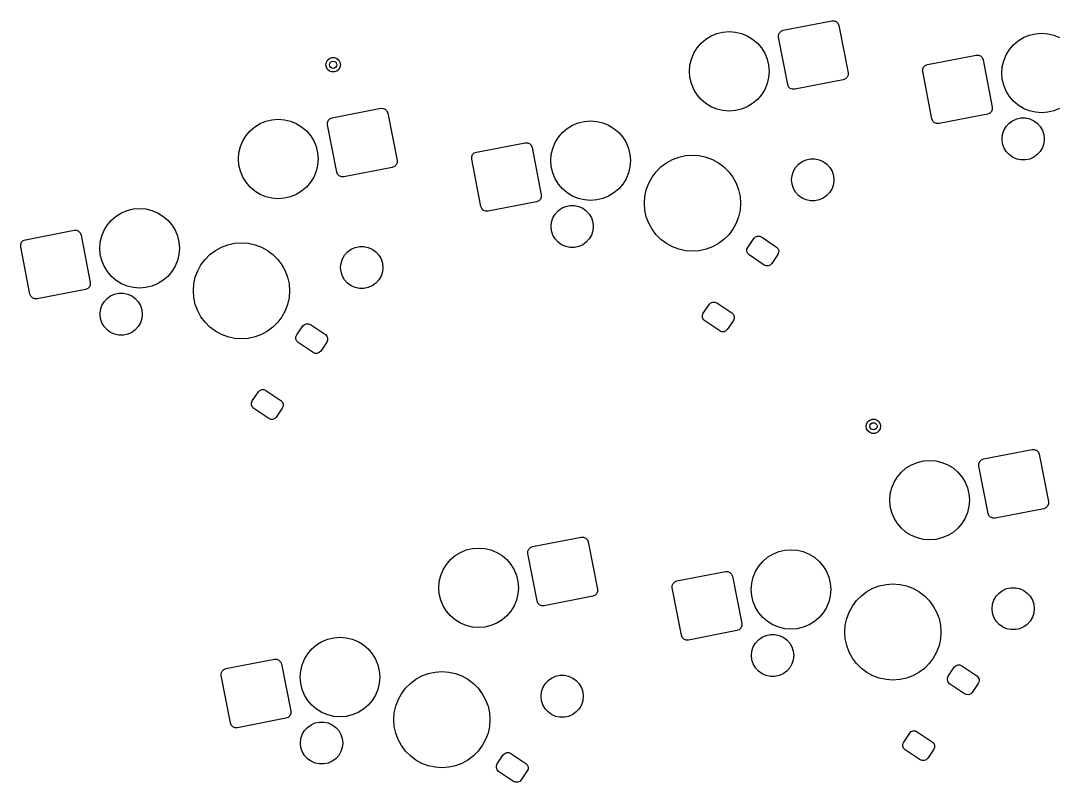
# Model space of a CAD drawing. Extents: x 101 to 518, y -308 to -134.
# Drawn here: x 269.25 to 312.23, y -248.27 to -216.67 of the extents above; entities that cross this region are included whole.
import ezdxf

# ---------------------------------------------------------------- set-up
doc = ezdxf.new("R2010")
doc.units = 0
doc.layers.add('BLACK', color=7, linetype='CONTINUOUS')

msp = doc.modelspace()

# ---------------------------------------------------------------- linework, layer by layer
at = {"layer": 'BLACK', "linetype": 'CONTINUOUS'}
for p, q in [((300.870244, -217.060866), (302.88258, -216.669708)), ((302.88258, -216.669708), (302.980124, -216.670133)), ((302.980124, -216.670133), (303.07008, -216.707855)), ((303.07008, -216.707855), (303.138753, -216.77713)), ((303.138753, -216.77713), (303.175689, -216.867412)), ((303.175689, -216.867412), (303.557307, -218.830667)), ((297.46342, -217.602967), (297.6603, -217.434815)), ((297.6603, -217.434815), (297.881062, -217.299532)), ((297.881062, -217.299532), (298.120268, -217.20045)), ((298.120268, -217.20045), (298.372029, -217.140007)), ((298.372029, -217.140007), (298.630146, -217.119693)), ((298.630146, -217.119693), (298.888263, -217.140007)), ((298.888263, -217.140007), (299.140024, -217.20045)), ((299.140024, -217.20045), (299.37923, -217.299532)), ((299.37923, -217.299532), (299.599992, -217.434815)), ((299.599992, -217.434815), (299.796872, -217.602967)), ((300.672539, -217.353975), (300.672965, -217.256431)), ((301.054157, -219.31723), (300.672539, -217.353975)), ((300.672965, -217.256431), (300.710686, -217.166475)), ((300.710686, -217.166475), (300.779962, -217.097801)), ((300.779962, -217.097801), (300.870244, -217.060866)), ((310.611621, -217.504874), (310.832383, -217.369591)), ((310.832383, -217.369591), (311.071589, -217.270509)), ((311.071589, -217.270509), (311.32335, -217.210066)), ((311.32335, -217.210066), (311.581467, -217.189752)), ((311.581467, -217.189752), (311.839584, -217.210066)), ((311.839584, -217.210066), (312.091345, -217.270509)), ((312.091345, -217.270509), (312.330551, -217.369591)), ((297.159985, -218.020609), (297.295268, -217.799847)), ((297.295268, -217.799847), (297.46342, -217.602967)), ((299.796872, -217.602967), (299.965024, -217.799847)), ((299.965024, -217.799847), (300.100307, -218.020609)), ((310.111306, -218.090668), (310.246589, -217.869906)), ((310.246589, -217.869906), (310.414741, -217.673026)), ((310.414741, -217.673026), (310.611621, -217.504874)), ((281.927832, -218.393705), (281.979927, -218.303475)), ((281.979927, -218.303475), (282.05974, -218.236503)), ((282.05974, -218.236503), (282.157646, -218.200869)), ((282.157646, -218.200869), (282.261834, -218.200869)), ((282.261834, -218.200869), (282.35974, -218.236503)), ((282.35974, -218.236503), (282.439553, -218.303475)), ((282.439553, -218.303475), (282.491648, -218.393705)), ((297.00046, -218.511576), (297.060903, -218.259815)), ((297.060903, -218.259815), (297.159985, -218.020609)), ((300.100307, -218.020609), (300.199389, -218.259815)), ((300.199389, -218.259815), (300.259832, -218.511576)), ((306.852011, -218.485669), (308.864347, -218.094511)), ((308.864347, -218.094511), (308.961891, -218.094936)), ((308.961891, -218.094936), (309.051847, -218.132658)), ((309.051847, -218.132658), (309.12052, -218.201933)), ((309.12052, -218.201933), (309.157456, -218.292215)), ((309.157456, -218.292215), (309.539074, -220.25547)), ((310.012224, -218.329874), (310.111306, -218.090668)), ((281.90974, -218.496311), (281.927832, -218.393705)), ((281.927832, -218.598917), (281.90974, -218.496311)), ((281.979927, -218.689147), (281.927832, -218.598917)), ((282.05974, -218.756119), (281.979927, -218.689147)), ((282.157646, -218.791753), (282.05974, -218.756119)), ((282.35974, -218.756119), (282.261834, -218.791753)), ((282.439553, -218.689147), (282.35974, -218.756119)), ((282.491648, -218.598917), (282.439553, -218.689147)), ((282.491648, -218.393705), (282.50974, -218.496311)), ((282.50974, -218.496311), (282.491648, -218.598917)), ((296.980146, -218.769693), (297.00046, -218.511576)), ((300.259832, -218.511576), (300.280146, -218.769693)), ((306.654306, -218.778778), (306.654732, -218.681234)), ((306.654732, -218.681234), (306.692453, -218.591278)), ((306.692453, -218.591278), (306.761729, -218.522604)), ((306.761729, -218.522604), (306.852011, -218.485669)), ((309.931467, -218.839752), (309.951781, -218.581635)), ((309.951781, -218.581635), (310.012224, -218.329874)), ((282.261834, -218.791753), (282.157646, -218.791753)), ((297.00046, -219.02781), (296.980146, -218.769693)), ((297.060903, -219.279571), (297.00046, -219.02781)), ((300.259832, -219.02781), (300.199389, -219.279571)), ((300.280146, -218.769693), (300.259832, -219.02781)), ((303.359602, -219.123776), (301.347266, -219.514934)), ((303.449884, -219.086841), (303.359602, -219.123776)), ((303.51916, -219.018167), (303.449884, -219.086841)), ((303.556881, -218.928211), (303.51916, -219.018167)), ((303.557307, -218.830667), (303.556881, -218.928211)), ((307.035924, -220.742033), (306.654306, -218.778778)), ((309.951781, -219.097869), (309.931467, -218.839752)), ((310.012224, -219.34963), (309.951781, -219.097869)), ((297.159985, -219.518777), (297.060903, -219.279571)), ((297.295268, -219.739539), (297.159985, -219.518777)), ((300.100307, -219.518777), (299.965024, -219.739539)), ((300.199389, -219.279571), (300.100307, -219.518777)), ((301.091093, -219.407512), (301.054157, -219.31723)), ((301.159766, -219.476787), (301.091093, -219.407512)), ((301.249722, -219.514509), (301.159766, -219.476787)), ((301.347266, -219.514934), (301.249722, -219.514509)), ((310.111306, -219.588836), (310.012224, -219.34963)), ((310.246589, -219.809598), (310.111306, -219.588836)), ((297.46342, -219.936419), (297.295268, -219.739539)), ((297.6603, -220.104571), (297.46342, -219.936419)), ((299.796872, -219.936419), (299.599992, -220.104571)), ((299.965024, -219.739539), (299.796872, -219.936419)), ((310.414741, -220.006478), (310.246589, -219.809598)), ((310.611621, -220.17463), (310.414741, -220.006478)), ((282.170246, -220.695778), (284.182582, -220.30462)), ((284.182582, -220.30462), (284.280126, -220.305045)), ((284.280126, -220.305045), (284.370082, -220.342767)), ((284.370082, -220.342767), (284.438755, -220.412042)), ((284.438755, -220.412042), (284.475691, -220.502324)), ((297.881062, -220.239854), (297.6603, -220.104571)), ((298.120268, -220.338936), (297.881062, -220.239854)), ((298.372029, -220.399379), (298.120268, -220.338936)), ((298.630146, -220.419693), (298.372029, -220.399379)), ((298.888263, -220.399379), (298.630146, -220.419693)), ((299.140024, -220.338936), (298.888263, -220.399379)), ((299.37923, -220.239854), (299.140024, -220.338936)), ((299.599992, -220.104571), (299.37923, -220.239854)), ((309.500927, -220.44297), (309.431651, -220.511644)), ((309.538648, -220.353014), (309.500927, -220.44297)), ((309.539074, -220.25547), (309.538648, -220.353014)), ((310.832383, -220.309913), (310.611621, -220.17463)), ((311.071589, -220.408995), (310.832383, -220.309913)), ((311.32335, -220.469438), (311.071589, -220.408995)), ((311.581467, -220.489752), (311.32335, -220.469438)), ((311.839584, -220.469438), (311.581467, -220.489752)), ((312.091345, -220.408995), (311.839584, -220.469438)), ((312.330551, -220.309913), (312.091345, -220.408995)), ((279.181064, -220.934444), (279.42027, -220.835362)), ((279.42027, -220.835362), (279.672031, -220.774919)), ((279.672031, -220.774919), (279.930148, -220.754605)), ((279.930148, -220.754605), (280.188265, -220.774919)), ((280.188265, -220.774919), (280.440026, -220.835362)), ((280.440026, -220.835362), (280.679232, -220.934444)), ((281.972541, -220.988887), (281.972967, -220.891343)), ((281.972967, -220.891343), (282.010688, -220.801387)), ((282.010688, -220.801387), (282.079964, -220.732713)), ((282.079964, -220.732713), (282.170246, -220.695778)), ((284.475691, -220.502324), (284.857309, -222.465579)), ((292.132385, -221.004502), (292.371591, -220.90542)), ((292.371591, -220.90542), (292.623352, -220.844977)), ((292.623352, -220.844977), (292.881469, -220.824663)), ((292.881469, -220.824663), (293.139586, -220.844977)), ((293.139586, -220.844977), (293.391347, -220.90542)), ((293.391347, -220.90542), (293.630553, -221.004502)), ((307.07286, -220.832315), (307.035924, -220.742033)), ((307.141533, -220.90159), (307.07286, -220.832315)), ((307.231489, -220.939312), (307.141533, -220.90159)), ((309.341369, -220.548579), (307.329033, -220.939737)), ((309.431651, -220.511644), (309.341369, -220.548579)), ((310.233966, -220.925161), (310.381955, -220.817641)), ((310.381955, -220.817641), (310.549065, -220.743239)), ((310.549065, -220.743239), (310.727993, -220.705206)), ((310.727993, -220.705206), (310.910917, -220.705206)), ((310.910917, -220.705206), (311.089845, -220.743239)), ((311.089845, -220.743239), (311.256955, -220.817641)), ((311.256955, -220.817641), (311.404944, -220.925161)), ((278.59527, -221.434759), (278.763422, -221.237879)), ((278.763422, -221.237879), (278.960302, -221.069727)), ((278.960302, -221.069727), (279.181064, -220.934444)), ((280.679232, -220.934444), (280.899994, -221.069727)), ((280.899994, -221.069727), (281.096874, -221.237879)), ((281.096874, -221.237879), (281.265026, -221.434759)), ((282.354159, -222.952142), (281.972541, -220.988887)), ((291.546591, -221.504817), (291.714743, -221.307937)), ((291.714743, -221.307937), (291.911623, -221.139785)), ((291.911623, -221.139785), (292.132385, -221.004502)), ((293.630553, -221.004502), (293.851315, -221.139785)), ((293.851315, -221.139785), (294.048195, -221.307937)), ((294.048195, -221.307937), (294.216347, -221.504817)), ((307.329033, -220.939737), (307.231489, -220.939312)), ((309.963576, -221.39349), (310.020103, -221.219518)), ((310.020103, -221.219518), (310.111565, -221.061101)), ((310.111565, -221.061101), (310.233966, -220.925161)), ((311.404944, -220.925161), (311.527345, -221.061101)), ((311.527345, -221.061101), (311.618807, -221.219518)), ((311.618807, -221.219518), (311.675334, -221.39349)), ((278.360905, -221.894727), (278.459987, -221.655521)), ((278.459987, -221.655521), (278.59527, -221.434759)), ((281.265026, -221.434759), (281.400309, -221.655521)), ((281.400309, -221.655521), (281.499391, -221.894727)), ((288.152013, -222.12058), (290.164349, -221.729422)), ((290.164349, -221.729422), (290.261893, -221.729847)), ((290.261893, -221.729847), (290.351849, -221.767569)), ((291.312226, -221.964785), (291.411308, -221.725579)), ((291.411308, -221.725579), (291.546591, -221.504817)), ((294.216347, -221.504817), (294.35163, -221.725579)), ((294.35163, -221.725579), (294.450712, -221.964785)), ((309.944455, -221.575413), (309.963576, -221.39349)), ((309.963576, -221.757336), (309.944455, -221.575413)), ((310.020103, -221.931308), (309.963576, -221.757336)), ((311.675334, -221.757336), (311.618807, -221.931308)), ((311.675334, -221.39349), (311.694455, -221.575413)), ((311.694455, -221.575413), (311.675334, -221.757336)), ((278.280148, -222.404605), (278.300462, -222.146488)), ((278.300462, -222.146488), (278.360905, -221.894727)), ((281.499391, -221.894727), (281.559834, -222.146488)), ((281.559834, -222.146488), (281.580148, -222.404605)), ((287.992455, -222.226189), (288.061731, -222.157515)), ((288.061731, -222.157515), (288.152013, -222.12058)), ((290.351849, -221.767569), (290.420522, -221.836844)), ((290.420522, -221.836844), (290.457458, -221.927126)), ((290.457458, -221.927126), (290.839076, -223.890381)), ((291.251783, -222.216546), (291.312226, -221.964785)), ((294.450712, -221.964785), (294.511155, -222.216546)), ((310.111565, -222.089725), (310.020103, -221.931308)), ((310.233966, -222.225665), (310.111565, -222.089725)), ((311.527345, -222.089725), (311.404944, -222.225665)), ((311.618807, -221.931308), (311.527345, -222.089725)), ((278.300462, -222.662722), (278.280148, -222.404605)), ((281.580148, -222.404605), (281.559834, -222.662722)), ((284.856883, -222.563123), (284.819162, -222.653079)), ((284.857309, -222.465579), (284.856883, -222.563123)), ((287.954308, -222.413689), (287.954734, -222.316145)), ((288.335926, -224.376944), (287.954308, -222.413689)), ((287.954734, -222.316145), (287.992455, -222.226189)), ((291.231469, -222.474663), (291.251783, -222.216546)), ((291.251783, -222.73278), (291.231469, -222.474663)), ((294.511155, -222.216546), (294.531469, -222.474663)), ((294.531469, -222.474663), (294.511155, -222.73278)), ((295.800396, -222.734125), (296.028139, -222.563639)), ((296.028139, -222.563639), (296.277827, -222.427299)), ((296.277827, -222.427299), (296.544376, -222.327881)), ((296.544376, -222.327881), (296.822361, -222.267409)), ((296.822361, -222.267409), (297.106123, -222.247114)), ((297.106123, -222.247114), (297.389885, -222.267409)), ((297.389885, -222.267409), (297.66787, -222.327881)), ((297.66787, -222.327881), (297.934419, -222.427299)), ((297.934419, -222.427299), (298.184107, -222.563639)), ((298.184107, -222.563639), (298.41185, -222.734125)), ((301.384899, -222.757392), (301.5073, -222.621452)), ((301.5073, -222.621452), (301.655289, -222.513932)), ((301.655289, -222.513932), (301.822399, -222.43953)), ((301.822399, -222.43953), (302.001327, -222.401497)), ((302.001327, -222.401497), (302.184251, -222.401497)), ((302.184251, -222.401497), (302.363179, -222.43953)), ((302.363179, -222.43953), (302.530289, -222.513932)), ((302.530289, -222.513932), (302.678278, -222.621452)), ((302.678278, -222.621452), (302.800679, -222.757392)), ((310.381955, -222.333185), (310.233966, -222.225665)), ((310.549065, -222.407587), (310.381955, -222.333185)), ((310.727993, -222.44562), (310.549065, -222.407587)), ((310.910917, -222.44562), (310.727993, -222.44562)), ((311.089845, -222.407587), (310.910917, -222.44562)), ((311.256955, -222.333185), (311.089845, -222.407587)), ((311.404944, -222.225665), (311.256955, -222.333185)), ((278.360905, -222.914483), (278.300462, -222.662722)), ((278.459987, -223.153689), (278.360905, -222.914483)), ((281.499391, -222.914483), (281.400309, -223.153689)), ((281.559834, -222.662722), (281.499391, -222.914483)), ((282.391095, -223.042424), (282.354159, -222.952142)), ((282.459768, -223.111699), (282.391095, -223.042424)), ((284.659604, -222.758688), (282.647268, -223.149846)), ((284.749886, -222.721753), (284.659604, -222.758688)), ((284.819162, -222.653079), (284.749886, -222.721753)), ((291.312226, -222.984541), (291.251783, -222.73278)), ((291.411308, -223.223747), (291.312226, -222.984541)), ((294.450712, -222.984541), (294.35163, -223.223747)), ((294.511155, -222.73278), (294.450712, -222.984541)), ((295.428748, -223.16303), (295.599234, -222.935287)), ((295.599234, -222.935287), (295.800396, -222.734125)), ((298.41185, -222.734125), (298.613012, -222.935287)), ((298.613012, -222.935287), (298.783498, -223.16303)), ((301.23691, -223.089781), (301.293437, -222.915809)), ((301.293437, -222.915809), (301.384899, -222.757392)), ((302.800679, -222.757392), (302.892141, -222.915809)), ((302.892141, -222.915809), (302.948668, -223.089781)), ((278.59527, -223.374451), (278.459987, -223.153689)), ((278.763422, -223.571331), (278.59527, -223.374451)), ((281.265026, -223.374451), (281.096874, -223.571331)), ((281.400309, -223.153689), (281.265026, -223.374451)), ((282.549724, -223.149421), (282.459768, -223.111699)), ((282.647268, -223.149846), (282.549724, -223.149421)), ((291.546591, -223.444509), (291.411308, -223.223747)), ((291.714743, -223.641389), (291.546591, -223.444509)), ((294.216347, -223.444509), (294.048195, -223.641389)), ((294.35163, -223.223747), (294.216347, -223.444509)), ((295.19299, -223.679267), (295.292408, -223.412718)), ((295.292408, -223.412718), (295.428748, -223.16303)), ((298.783498, -223.16303), (298.919838, -223.412718)), ((298.919838, -223.412718), (299.019256, -223.679267)), ((301.217789, -223.271704), (301.23691, -223.089781)), ((301.23691, -223.453627), (301.217789, -223.271704)), ((301.293437, -223.627599), (301.23691, -223.453627)), ((302.948668, -223.453627), (302.892141, -223.627599)), ((302.948668, -223.089781), (302.967789, -223.271704)), ((302.967789, -223.271704), (302.948668, -223.453627)), ((278.960302, -223.739483), (278.763422, -223.571331)), ((279.181064, -223.874766), (278.960302, -223.739483)), ((279.42027, -223.973848), (279.181064, -223.874766)), ((280.679232, -223.874766), (280.440026, -223.973848)), ((280.899994, -223.739483), (280.679232, -223.874766)), ((281.096874, -223.571331), (280.899994, -223.739483)), ((290.839076, -223.890381), (290.83865, -223.987925)), ((291.911623, -223.809541), (291.714743, -223.641389)), ((292.132385, -223.944824), (291.911623, -223.809541)), ((293.851315, -223.809541), (293.630553, -223.944824)), ((294.048195, -223.641389), (293.851315, -223.809541)), ((295.132518, -223.957252), (295.19299, -223.679267)), ((299.019256, -223.679267), (299.079728, -223.957252)), ((301.384899, -223.786016), (301.293437, -223.627599)), ((301.5073, -223.921956), (301.384899, -223.786016)), ((302.800679, -223.786016), (302.678278, -223.921956)), ((302.892141, -223.627599), (302.800679, -223.786016)), ((279.672031, -224.034291), (279.42027, -223.973848)), ((279.930148, -224.054605), (279.672031, -224.034291)), ((280.188265, -224.034291), (279.930148, -224.054605)), ((280.440026, -223.973848), (280.188265, -224.034291)), ((290.641371, -224.18349), (288.629035, -224.574648)), ((290.731653, -224.146555), (290.641371, -224.18349)), ((290.800929, -224.077881), (290.731653, -224.146555)), ((290.83865, -223.987925), (290.800929, -224.077881)), ((291.849067, -224.37815), (292.027995, -224.340117)), ((292.027995, -224.340117), (292.210919, -224.340117)), ((292.371591, -224.043906), (292.132385, -223.944824)), ((292.210919, -224.340117), (292.389847, -224.37815)), ((292.623352, -224.104349), (292.371591, -224.043906)), ((292.881469, -224.124663), (292.623352, -224.104349)), ((293.139586, -224.104349), (292.881469, -224.124663)), ((293.391347, -224.043906), (293.139586, -224.104349)), ((293.630553, -223.944824), (293.391347, -224.043906)), ((295.112223, -224.241014), (295.132518, -223.957252)), ((295.132518, -224.524776), (295.112223, -224.241014)), ((299.079728, -223.957252), (299.100023, -224.241014)), ((299.100023, -224.241014), (299.079728, -224.524776)), ((301.655289, -224.029476), (301.5073, -223.921956)), ((301.822399, -224.103878), (301.655289, -224.029476)), ((302.001327, -224.141911), (301.822399, -224.103878)), ((302.184251, -224.141911), (302.001327, -224.141911)), ((302.363179, -224.103878), (302.184251, -224.141911)), ((302.530289, -224.029476), (302.363179, -224.103878)), ((302.678278, -223.921956), (302.530289, -224.029476)), ((273.211625, -224.774697), (273.432387, -224.639414)), ((273.432387, -224.639414), (273.671593, -224.540332)), ((273.671593, -224.540332), (273.923354, -224.479889)), ((273.923354, -224.479889), (274.181471, -224.459575)), ((274.181471, -224.459575), (274.439588, -224.479889)), ((274.439588, -224.479889), (274.691349, -224.540332)), ((274.691349, -224.540332), (274.930555, -224.639414)), ((274.930555, -224.639414), (275.151317, -224.774697)), ((288.372862, -224.467226), (288.335926, -224.376944)), ((288.441535, -224.536501), (288.372862, -224.467226)), ((288.531491, -224.574223), (288.441535, -224.536501)), ((288.629035, -224.574648), (288.531491, -224.574223)), ((291.320105, -224.854429), (291.411567, -224.696012)), ((291.411567, -224.696012), (291.533968, -224.560072)), ((291.533968, -224.560072), (291.681957, -224.452552)), ((291.681957, -224.452552), (291.849067, -224.37815)), ((292.389847, -224.37815), (292.556957, -224.452552)), ((292.556957, -224.452552), (292.704946, -224.560072)), ((292.704946, -224.560072), (292.827347, -224.696012)), ((292.827347, -224.696012), (292.918809, -224.854429)), ((295.19299, -224.802761), (295.132518, -224.524776)), ((299.079728, -224.524776), (299.019256, -224.802761)), ((272.71131, -225.360491), (272.846593, -225.139729)), ((272.846593, -225.139729), (273.014745, -224.942849)), ((273.014745, -224.942849), (273.211625, -224.774697)), ((275.151317, -224.774697), (275.348197, -224.942849)), ((275.348197, -224.942849), (275.516349, -225.139729)), ((275.516349, -225.139729), (275.651632, -225.360491)), ((291.244457, -225.210324), (291.263578, -225.028401)), ((291.263578, -225.028401), (291.320105, -224.854429)), ((292.918809, -224.854429), (292.975336, -225.028401)), ((292.975336, -225.028401), (292.994457, -225.210324)), ((295.292408, -225.06931), (295.19299, -224.802761)), ((295.428748, -225.318998), (295.292408, -225.06931)), ((298.919838, -225.06931), (298.783498, -225.318998)), ((299.019256, -224.802761), (298.919838, -225.06931)), ((269.452015, -225.755492), (271.464351, -225.364334)), ((271.464351, -225.364334), (271.561895, -225.364759)), ((271.561895, -225.364759), (271.651851, -225.402481)), ((271.651851, -225.402481), (271.720524, -225.471756)), ((271.720524, -225.471756), (271.75746, -225.562038)), ((271.75746, -225.562038), (272.139078, -227.525293)), ((272.551785, -225.851458), (272.612228, -225.599697)), ((272.612228, -225.599697), (272.71131, -225.360491)), ((275.651632, -225.360491), (275.750714, -225.599697)), ((275.750714, -225.599697), (275.811157, -225.851458)), ((291.263578, -225.392247), (291.244457, -225.210324)), ((291.320105, -225.566219), (291.263578, -225.392247)), ((291.411567, -225.724636), (291.320105, -225.566219)), ((292.918809, -225.566219), (292.827347, -225.724636)), ((292.975336, -225.392247), (292.918809, -225.566219)), ((292.994457, -225.210324), (292.975336, -225.392247)), ((295.599234, -225.546741), (295.428748, -225.318998)), ((295.800396, -225.747903), (295.599234, -225.546741)), ((298.613012, -225.546741), (298.41185, -225.747903)), ((298.783498, -225.318998), (298.613012, -225.546741)), ((299.713777, -225.63832), (299.79503, -225.605078)), ((299.79503, -225.605078), (299.88282, -225.605461)), ((299.88282, -225.605461), (299.963781, -225.639411)), ((269.25431, -226.048601), (269.254736, -225.951057)), ((269.635928, -228.011856), (269.25431, -226.048601)), ((269.254736, -225.951057), (269.292457, -225.861101)), ((269.292457, -225.861101), (269.361733, -225.792427)), ((269.361733, -225.792427), (269.452015, -225.755492)), ((272.531471, -226.109575), (272.551785, -225.851458)), ((275.811157, -225.851458), (275.831471, -226.109575)), ((277.328141, -226.198551), (277.577829, -226.062211)), ((277.577829, -226.062211), (277.844378, -225.962793)), ((277.844378, -225.962793), (278.122363, -225.902321)), ((278.122363, -225.902321), (278.406125, -225.882026)), ((278.406125, -225.882026), (278.689887, -225.902321)), ((278.689887, -225.902321), (278.967872, -225.962793)), ((278.967872, -225.962793), (279.234421, -226.062211)), ((279.234421, -226.062211), (279.484109, -226.198551)), ((283.122401, -226.074442), (283.301329, -226.036409)), ((283.301329, -226.036409), (283.484253, -226.036409)), ((283.484253, -226.036409), (283.663181, -226.074442)), ((291.533968, -225.860576), (291.411567, -225.724636)), ((291.681957, -225.968096), (291.533968, -225.860576)), ((291.849067, -226.042498), (291.681957, -225.968096)), ((292.027995, -226.080531), (291.849067, -226.042498)), ((292.389847, -226.042498), (292.210919, -226.080531)), ((292.556957, -225.968096), (292.389847, -226.042498)), ((292.704946, -225.860576), (292.556957, -225.968096)), ((292.827347, -225.724636), (292.704946, -225.860576)), ((296.028139, -225.918389), (295.800396, -225.747903)), ((296.277827, -226.054729), (296.028139, -225.918389)), ((296.544376, -226.154147), (296.277827, -226.054729)), ((297.934419, -226.054729), (297.66787, -226.154147)), ((298.184107, -225.918389), (297.934419, -226.054729)), ((298.41185, -225.747903), (298.184107, -225.918389)), ((299.399792, -226.073193), (299.651429, -225.700126)), ((299.651429, -225.700126), (299.713777, -225.63832)), ((299.963781, -225.639411), (300.585559, -226.058805)), ((300.585559, -226.058805), (300.647365, -226.121153)), ((272.551785, -226.367692), (272.531471, -226.109575)), ((272.612228, -226.619453), (272.551785, -226.367692)), ((275.811157, -226.367692), (275.750714, -226.619453)), ((275.831471, -226.109575), (275.811157, -226.367692)), ((276.899236, -226.570199), (277.100398, -226.369037)), ((277.100398, -226.369037), (277.328141, -226.198551)), ((279.484109, -226.198551), (279.711852, -226.369037)), ((279.711852, -226.369037), (279.913014, -226.570199)), ((282.593439, -226.550721), (282.684901, -226.392304)), ((282.684901, -226.392304), (282.807302, -226.256364)), ((282.807302, -226.256364), (282.955291, -226.148844)), ((282.955291, -226.148844), (283.122401, -226.074442)), ((283.663181, -226.074442), (283.830291, -226.148844)), ((283.830291, -226.148844), (283.97828, -226.256364)), ((283.97828, -226.256364), (284.100681, -226.392304)), ((284.100681, -226.392304), (284.192143, -226.550721)), ((292.210919, -226.080531), (292.027995, -226.080531)), ((296.822361, -226.214619), (296.544376, -226.154147)), ((297.106123, -226.234914), (296.822361, -226.214619)), ((297.389885, -226.214619), (297.106123, -226.234914)), ((297.66787, -226.154147), (297.389885, -226.214619)), ((299.365459, -226.241943), (299.365842, -226.154153)), ((299.398701, -226.323197), (299.365459, -226.241943)), ((299.365842, -226.154153), (299.399792, -226.073193)), ((299.460507, -226.385545), (299.398701, -226.323197)), ((300.082285, -226.804939), (299.460507, -226.385545)), ((300.646274, -226.371157), (300.394637, -226.744224)), ((300.680224, -226.290197), (300.646274, -226.371157)), ((300.647365, -226.121153), (300.680607, -226.202407)), ((300.680607, -226.202407), (300.680224, -226.290197)), ((272.71131, -226.858659), (272.612228, -226.619453)), ((272.846593, -227.079421), (272.71131, -226.858659)), ((275.651632, -226.858659), (275.516349, -227.079421)), ((275.750714, -226.619453), (275.651632, -226.858659)), ((276.59241, -227.04763), (276.72875, -226.797942)), ((276.72875, -226.797942), (276.899236, -226.570199)), ((279.913014, -226.570199), (280.0835, -226.797942)), ((280.0835, -226.797942), (280.21984, -227.04763)), ((282.517791, -226.906616), (282.536912, -226.724693)), ((282.536912, -227.088539), (282.517791, -226.906616)), ((282.536912, -226.724693), (282.593439, -226.550721)), ((284.192143, -226.550721), (284.24867, -226.724693)), ((284.24867, -226.724693), (284.267791, -226.906616)), ((284.267791, -226.906616), (284.24867, -227.088539)), ((300.163246, -226.838889), (300.082285, -226.804939)), ((300.251036, -226.839272), (300.163246, -226.838889)), ((300.332289, -226.80603), (300.251036, -226.839272)), ((300.394637, -226.744224), (300.332289, -226.80603)), ((273.014745, -227.276301), (272.846593, -227.079421)), ((273.211625, -227.444453), (273.014745, -227.276301)), ((275.348197, -227.276301), (275.151317, -227.444453)), ((275.516349, -227.079421), (275.348197, -227.276301)), ((276.43252, -227.592164), (276.492992, -227.314179)), ((276.492992, -227.314179), (276.59241, -227.04763)), ((280.21984, -227.04763), (280.319258, -227.314179)), ((280.319258, -227.314179), (280.37973, -227.592164)), ((282.593439, -227.262511), (282.536912, -227.088539)), ((282.684901, -227.420928), (282.593439, -227.262511)), ((284.192143, -227.262511), (284.100681, -227.420928)), ((284.24867, -227.088539), (284.192143, -227.262511)), ((272.031655, -227.781467), (271.941373, -227.818402)), ((272.100931, -227.712793), (272.031655, -227.781467)), ((272.138652, -227.622837), (272.100931, -227.712793)), ((272.139078, -227.525293), (272.138652, -227.622837)), ((273.432387, -227.579736), (273.211625, -227.444453)), ((273.671593, -227.678818), (273.432387, -227.579736)), ((273.923354, -227.739261), (273.671593, -227.678818)), ((274.181471, -227.759575), (273.923354, -227.739261)), ((274.439588, -227.739261), (274.181471, -227.759575)), ((274.691349, -227.678818), (274.439588, -227.739261)), ((274.930555, -227.579736), (274.691349, -227.678818)), ((275.151317, -227.444453), (274.930555, -227.579736)), ((276.412225, -227.875926), (276.43252, -227.592164)), ((280.37973, -227.592164), (280.400025, -227.875926)), ((282.807302, -227.556868), (282.684901, -227.420928)), ((282.955291, -227.664388), (282.807302, -227.556868)), ((283.122401, -227.73879), (282.955291, -227.664388)), ((283.301329, -227.776823), (283.122401, -227.73879)), ((283.484253, -227.776823), (283.301329, -227.776823)), ((283.663181, -227.73879), (283.484253, -227.776823)), ((283.830291, -227.664388), (283.663181, -227.73879)), ((283.97828, -227.556868), (283.830291, -227.664388)), ((284.100681, -227.420928), (283.97828, -227.556868)), ((269.672864, -228.102138), (269.635928, -228.011856)), ((269.741537, -228.171413), (269.672864, -228.102138)), ((269.831493, -228.209135), (269.741537, -228.171413)), ((269.929037, -228.20956), (269.831493, -228.209135)), ((271.941373, -227.818402), (269.929037, -228.20956)), ((272.711569, -228.330924), (272.83397, -228.194984)), ((272.83397, -228.194984), (272.981959, -228.087464)), ((272.981959, -228.087464), (273.149069, -228.013062)), ((273.149069, -228.013062), (273.327997, -227.975029)), ((273.327997, -227.975029), (273.510921, -227.975029)), ((273.510921, -227.975029), (273.689849, -228.013062)), ((273.689849, -228.013062), (273.856959, -228.087464)), ((273.856959, -228.087464), (274.004948, -228.194984)), ((274.004948, -228.194984), (274.127349, -228.330924)), ((276.43252, -228.159688), (276.412225, -227.875926)), ((276.492992, -228.437673), (276.43252, -228.159688)), ((280.37973, -228.159688), (280.319258, -228.437673)), ((280.400025, -227.875926), (280.37973, -228.159688)), ((272.56358, -228.663313), (272.620107, -228.489341)), ((272.620107, -228.489341), (272.711569, -228.330924)), ((274.127349, -228.330924), (274.218811, -228.489341)), ((274.218811, -228.489341), (274.275338, -228.663313)), ((276.59241, -228.704222), (276.492992, -228.437673)), ((280.319258, -228.437673), (280.21984, -228.704222)), ((297.554456, -228.809017), (297.806093, -228.43595)), ((297.806093, -228.43595), (297.868441, -228.374144)), ((297.868441, -228.374144), (297.949694, -228.340902)), ((297.949694, -228.340902), (298.037484, -228.341285)), ((298.037484, -228.341285), (298.118445, -228.375235)), ((298.118445, -228.375235), (298.740223, -228.794629)), ((272.544459, -228.845236), (272.56358, -228.663313)), ((272.56358, -229.027159), (272.544459, -228.845236)), ((272.620107, -229.201131), (272.56358, -229.027159)), ((274.275338, -229.027159), (274.218811, -229.201131)), ((274.275338, -228.663313), (274.294459, -228.845236)), ((274.294459, -228.845236), (274.275338, -229.027159)), ((276.72875, -228.95391), (276.59241, -228.704222)), ((276.899236, -229.181653), (276.72875, -228.95391)), ((280.0835, -228.95391), (279.913014, -229.181653)), ((280.21984, -228.704222), (280.0835, -228.95391)), ((297.520123, -228.977767), (297.520506, -228.889977)), ((297.553365, -229.059021), (297.520123, -228.977767)), ((297.520506, -228.889977), (297.554456, -228.809017)), ((297.615171, -229.121369), (297.553365, -229.059021)), ((298.740223, -228.794629), (298.802029, -228.856977)), ((298.834888, -229.026021), (298.800938, -229.106981)), ((298.802029, -228.856977), (298.835271, -228.938231)), ((298.835271, -228.938231), (298.834888, -229.026021)), ((272.711569, -229.359548), (272.620107, -229.201131)), ((272.83397, -229.495488), (272.711569, -229.359548)), ((272.981959, -229.603008), (272.83397, -229.495488)), ((274.004948, -229.495488), (273.856959, -229.603008)), ((274.127349, -229.359548), (274.004948, -229.495488)), ((274.218811, -229.201131), (274.127349, -229.359548)), ((277.100398, -229.382815), (276.899236, -229.181653)), ((277.328141, -229.553301), (277.100398, -229.382815)), ((279.711852, -229.382815), (279.484109, -229.553301)), ((279.913014, -229.181653), (279.711852, -229.382815)), ((280.699794, -229.708104), (280.951431, -229.335037)), ((280.951431, -229.335037), (281.013779, -229.273231)), ((281.013779, -229.273231), (281.095032, -229.239989)), ((281.095032, -229.239989), (281.182822, -229.240372)), ((281.182822, -229.240372), (281.263783, -229.274322)), ((281.263783, -229.274322), (281.885561, -229.693716)), ((298.236949, -229.540763), (297.615171, -229.121369)), ((298.549301, -229.480048), (298.486953, -229.541854)), ((298.800938, -229.106981), (298.549301, -229.480048)), ((273.149069, -229.67741), (272.981959, -229.603008)), ((273.327997, -229.715443), (273.149069, -229.67741)), ((273.510921, -229.715443), (273.327997, -229.715443)), ((273.689849, -229.67741), (273.510921, -229.715443)), ((273.856959, -229.603008), (273.689849, -229.67741)), ((277.577829, -229.689641), (277.328141, -229.553301)), ((277.844378, -229.789059), (277.577829, -229.689641)), ((278.122363, -229.849531), (277.844378, -229.789059)), ((278.406125, -229.869826), (278.122363, -229.849531)), ((278.689887, -229.849531), (278.406125, -229.869826)), ((278.967872, -229.789059), (278.689887, -229.849531)), ((279.234421, -229.689641), (278.967872, -229.789059)), ((279.484109, -229.553301), (279.234421, -229.689641)), ((280.665461, -229.876854), (280.665844, -229.789064)), ((280.698703, -229.958108), (280.665461, -229.876854)), ((280.665844, -229.789064), (280.699794, -229.708104)), ((281.885561, -229.693716), (281.947367, -229.756064)), ((281.980226, -229.925108), (281.946276, -230.006068)), ((281.947367, -229.756064), (281.980609, -229.837318)), ((281.980609, -229.837318), (281.980226, -229.925108)), ((298.31791, -229.574713), (298.236949, -229.540763)), ((298.4057, -229.575096), (298.31791, -229.574713)), ((298.486953, -229.541854), (298.4057, -229.575096)), ((280.760509, -230.020456), (280.698703, -229.958108)), ((281.382287, -230.43985), (280.760509, -230.020456)), ((281.946276, -230.006068), (281.694639, -230.379135)), ((281.463248, -230.4738), (281.382287, -230.43985)), ((281.551038, -230.474183), (281.463248, -230.4738)), ((281.632291, -230.440941), (281.551038, -230.474183)), ((281.694639, -230.379135), (281.632291, -230.440941)), ((278.854458, -232.443928), (279.106095, -232.070861)), ((279.106095, -232.070861), (279.168443, -232.009055)), ((279.168443, -232.009055), (279.249696, -231.975813)), ((279.249696, -231.975813), (279.337486, -231.976196)), ((279.337486, -231.976196), (279.418447, -232.010146)), ((279.418447, -232.010146), (280.040225, -232.42954)), ((278.820508, -232.524888), (278.854458, -232.443928)), ((280.040225, -232.42954), (280.102031, -232.491888)), ((280.102031, -232.491888), (280.135273, -232.573142)), ((278.820125, -232.612678), (278.820508, -232.524888)), ((278.853367, -232.693932), (278.820125, -232.612678)), ((278.915173, -232.75628), (278.853367, -232.693932)), ((279.536951, -233.175674), (278.915173, -232.75628)), ((280.10094, -232.741892), (279.849303, -233.114959)), ((280.13489, -232.660932), (280.10094, -232.741892)), ((280.135273, -232.573142), (280.13489, -232.660932)), ((279.617912, -233.209624), (279.536951, -233.175674)), ((279.705702, -233.210007), (279.617912, -233.209624)), ((279.786955, -233.176765), (279.705702, -233.210007)), ((279.849303, -233.114959), (279.786955, -233.176765)), ((304.327832, -233.393705), (304.379927, -233.303475)), ((304.379927, -233.303475), (304.45974, -233.236503)), ((304.45974, -233.236503), (304.557646, -233.200869)), ((304.557646, -233.200869), (304.661834, -233.200869)), ((304.661834, -233.200869), (304.75974, -233.236503)), ((304.75974, -233.236503), (304.839553, -233.303475)), ((304.839553, -233.303475), (304.891648, -233.393705)), ((304.30974, -233.496311), (304.327832, -233.393705)), ((304.327832, -233.598917), (304.30974, -233.496311)), ((304.379927, -233.689147), (304.327832, -233.598917)), ((304.45974, -233.756119), (304.379927, -233.689147)), ((304.557646, -233.791753), (304.45974, -233.756119)), ((304.661834, -233.791753), (304.557646, -233.791753)), ((304.75974, -233.756119), (304.661834, -233.791753)), ((304.839553, -233.689147), (304.75974, -233.756119)), ((304.891648, -233.598917), (304.839553, -233.689147)), ((304.891648, -233.393705), (304.90974, -233.496311)), ((304.90974, -233.496311), (304.891648, -233.598917)), ((309.180155, -234.852136), (311.192491, -234.460978)), ((311.192491, -234.460978), (311.290035, -234.461403)), ((311.290035, -234.461403), (311.379991, -234.499125)), ((311.379991, -234.499125), (311.448664, -234.5684)), ((311.448664, -234.5684), (311.4856, -234.658682)), ((311.4856, -234.658682), (311.867218, -236.621937)), ((306.190973, -235.090802), (306.430179, -234.99172)), ((306.430179, -234.99172), (306.68194, -234.931277)), ((306.68194, -234.931277), (306.940057, -234.910963)), ((306.940057, -234.910963), (307.198174, -234.931277)), ((307.198174, -234.931277), (307.449935, -234.99172)), ((307.449935, -234.99172), (307.689141, -235.090802)), ((308.98245, -235.145245), (308.982876, -235.047701)), ((308.982876, -235.047701), (309.020597, -234.957745)), ((309.020597, -234.957745), (309.089873, -234.889071)), ((309.089873, -234.889071), (309.180155, -234.852136)), ((305.605179, -235.591117), (305.773331, -235.394237)), ((305.773331, -235.394237), (305.970211, -235.226085)), ((305.970211, -235.226085), (306.190973, -235.090802)), ((307.689141, -235.090802), (307.909903, -235.226085)), ((307.909903, -235.226085), (308.106783, -235.394237)), ((308.106783, -235.394237), (308.274935, -235.591117)), ((309.364068, -237.1085), (308.98245, -235.145245)), ((305.370814, -236.051085), (305.469896, -235.811879)), ((305.469896, -235.811879), (305.605179, -235.591117)), ((308.274935, -235.591117), (308.410218, -235.811879)), ((308.410218, -235.811879), (308.5093, -236.051085)), ((305.290057, -236.560963), (305.310371, -236.302846)), ((305.310371, -236.302846), (305.370814, -236.051085)), ((308.5093, -236.051085), (308.569743, -236.302846)), ((308.569743, -236.302846), (308.590057, -236.560963)), ((305.310371, -236.81908), (305.290057, -236.560963)), ((308.590057, -236.560963), (308.569743, -236.81908)), ((311.866792, -236.719481), (311.829071, -236.809437)), ((311.867218, -236.621937), (311.866792, -236.719481)), ((305.370814, -237.070841), (305.310371, -236.81908)), ((305.469896, -237.310047), (305.370814, -237.070841)), ((308.5093, -237.070841), (308.410218, -237.310047)), ((308.569743, -236.81908), (308.5093, -237.070841)), ((309.401004, -237.198782), (309.364068, -237.1085)), ((309.469677, -237.268057), (309.401004, -237.198782)), ((311.669513, -236.915046), (309.657177, -237.306204)), ((311.759795, -236.878111), (311.669513, -236.915046)), ((311.829071, -236.809437), (311.759795, -236.878111)), ((305.605179, -237.530809), (305.469896, -237.310047)), ((305.773331, -237.727689), (305.605179, -237.530809)), ((308.274935, -237.530809), (308.106783, -237.727689)), ((308.410218, -237.310047), (308.274935, -237.530809)), ((309.559633, -237.305779), (309.469677, -237.268057)), ((309.657177, -237.306204), (309.559633, -237.305779)), ((290.480157, -238.487048), (292.492493, -238.09589)), ((292.492493, -238.09589), (292.590037, -238.096315)), ((292.590037, -238.096315), (292.679993, -238.134037)), ((305.970211, -237.895841), (305.773331, -237.727689)), ((306.190973, -238.031124), (305.970211, -237.895841)), ((306.430179, -238.130206), (306.190973, -238.031124)), ((307.689141, -238.031124), (307.449935, -238.130206)), ((307.909903, -237.895841), (307.689141, -238.031124)), ((308.106783, -237.727689), (307.909903, -237.895841)), ((290.320599, -238.592657), (290.389875, -238.523983)), ((290.389875, -238.523983), (290.480157, -238.487048)), ((292.679993, -238.134037), (292.748666, -238.203312)), ((292.748666, -238.203312), (292.785602, -238.293594)), ((292.785602, -238.293594), (293.16722, -240.256849)), ((306.68194, -238.190649), (306.430179, -238.130206)), ((306.940057, -238.210963), (306.68194, -238.190649)), ((307.198174, -238.190649), (306.940057, -238.210963)), ((307.449935, -238.130206), (307.198174, -238.190649)), ((287.073333, -239.029149), (287.270213, -238.860997)), ((287.270213, -238.860997), (287.490975, -238.725714)), ((287.490975, -238.725714), (287.730181, -238.626632)), ((287.730181, -238.626632), (287.981942, -238.566189)), ((287.981942, -238.566189), (288.240059, -238.545875)), ((288.240059, -238.545875), (288.498176, -238.566189)), ((288.498176, -238.566189), (288.749937, -238.626632)), ((288.749937, -238.626632), (288.989143, -238.725714)), ((288.989143, -238.725714), (289.209905, -238.860997)), ((289.209905, -238.860997), (289.406785, -239.029149)), ((290.282452, -238.780157), (290.282878, -238.682613)), ((290.66407, -240.743412), (290.282452, -238.780157)), ((290.282878, -238.682613), (290.320599, -238.592657)), ((300.024654, -239.099207), (300.221534, -238.931055)), ((300.221534, -238.931055), (300.442296, -238.795772)), ((300.442296, -238.795772), (300.681502, -238.69669)), ((300.681502, -238.69669), (300.933263, -238.636247)), ((300.933263, -238.636247), (301.19138, -238.615933)), ((301.19138, -238.615933), (301.449497, -238.636247)), ((301.449497, -238.636247), (301.701258, -238.69669)), ((301.701258, -238.69669), (301.940464, -238.795772)), ((301.940464, -238.795772), (302.161226, -238.931055)), ((302.161226, -238.931055), (302.358106, -239.099207)), ((286.769898, -239.446791), (286.905181, -239.226029)), ((286.905181, -239.226029), (287.073333, -239.029149)), ((289.406785, -239.029149), (289.574937, -239.226029)), ((289.574937, -239.226029), (289.71022, -239.446791)), ((299.721219, -239.516849), (299.856502, -239.296087)), ((299.856502, -239.296087), (300.024654, -239.099207)), ((302.358106, -239.099207), (302.526258, -239.296087)), ((302.526258, -239.296087), (302.661541, -239.516849)), ((286.610373, -239.937758), (286.670816, -239.685997)), ((286.670816, -239.685997), (286.769898, -239.446791)), ((289.71022, -239.446791), (289.809302, -239.685997)), ((289.809302, -239.685997), (289.869745, -239.937758)), ((296.461924, -239.91185), (298.47426, -239.520692)), ((298.47426, -239.520692), (298.571804, -239.521117)), ((298.571804, -239.521117), (298.66176, -239.558839)), ((298.66176, -239.558839), (298.730433, -239.628114)), ((298.730433, -239.628114), (298.767369, -239.718396)), ((298.767369, -239.718396), (299.148987, -241.681651)), ((299.561694, -240.007816), (299.622137, -239.756055)), ((299.622137, -239.756055), (299.721219, -239.516849)), ((302.661541, -239.516849), (302.760623, -239.756055)), ((302.760623, -239.756055), (302.821066, -240.007816)), ((286.590059, -240.195875), (286.610373, -239.937758)), ((286.610373, -240.453992), (286.590059, -240.195875)), ((289.869745, -239.937758), (289.890059, -240.195875)), ((289.890059, -240.195875), (289.869745, -240.453992)), ((296.264219, -240.204959), (296.264645, -240.107415)), ((296.645837, -242.168214), (296.264219, -240.204959)), ((296.264645, -240.107415), (296.302366, -240.017459)), ((296.302366, -240.017459), (296.371642, -239.948785)), ((296.371642, -239.948785), (296.461924, -239.91185)), ((299.54138, -240.265933), (299.561694, -240.007816)), ((302.821066, -240.007816), (302.84138, -240.265933)), ((304.33805, -240.354909), (304.587738, -240.218569)), ((304.587738, -240.218569), (304.854287, -240.119151)), ((304.854287, -240.119151), (305.132272, -240.058679)), ((305.132272, -240.058679), (305.416034, -240.038384)), ((305.416034, -240.038384), (305.699796, -240.058679)), ((305.699796, -240.058679), (305.977781, -240.119151)), ((305.977781, -240.119151), (306.24433, -240.218569)), ((306.24433, -240.218569), (306.494018, -240.354909)), ((309.9652, -240.305202), (310.13231, -240.2308)), ((310.13231, -240.2308), (310.311238, -240.192767)), ((310.311238, -240.192767), (310.494162, -240.192767)), ((310.494162, -240.192767), (310.67309, -240.2308)), ((310.67309, -240.2308), (310.8402, -240.305202)), ((286.670816, -240.705753), (286.610373, -240.453992)), ((289.869745, -240.453992), (289.809302, -240.705753)), ((292.969515, -240.549958), (290.957179, -240.941116)), ((293.059797, -240.513023), (292.969515, -240.549958)), ((293.129073, -240.444349), (293.059797, -240.513023)), ((293.166794, -240.354393), (293.129073, -240.444349)), ((293.16722, -240.256849), (293.166794, -240.354393)), ((299.561694, -240.52405), (299.54138, -240.265933)), ((299.622137, -240.775811), (299.561694, -240.52405)), ((302.821066, -240.52405), (302.760623, -240.775811)), ((302.84138, -240.265933), (302.821066, -240.52405)), ((303.909145, -240.726557), (304.110307, -240.525395)), ((304.110307, -240.525395), (304.33805, -240.354909)), ((306.494018, -240.354909), (306.721761, -240.525395)), ((306.721761, -240.525395), (306.922923, -240.726557)), ((309.603348, -240.707079), (309.69481, -240.548662)), ((309.69481, -240.548662), (309.817211, -240.412722)), ((309.817211, -240.412722), (309.9652, -240.305202)), ((310.8402, -240.305202), (310.988189, -240.412722)), ((310.988189, -240.412722), (311.11059, -240.548662)), ((311.11059, -240.548662), (311.202052, -240.707079)), ((286.769898, -240.944959), (286.670816, -240.705753)), ((286.905181, -241.165721), (286.769898, -240.944959)), ((289.71022, -240.944959), (289.574937, -241.165721)), ((289.809302, -240.705753), (289.71022, -240.944959)), ((290.701006, -240.833694), (290.66407, -240.743412)), ((290.769679, -240.902969), (290.701006, -240.833694)), ((290.859635, -240.940691), (290.769679, -240.902969)), ((290.957179, -240.941116), (290.859635, -240.940691)), ((299.721219, -241.015017), (299.622137, -240.775811)), ((299.856502, -241.235779), (299.721219, -241.015017)), ((302.661541, -241.015017), (302.526258, -241.235779)), ((302.760623, -240.775811), (302.661541, -241.015017)), ((303.602319, -241.203988), (303.738659, -240.9543)), ((303.738659, -240.9543), (303.909145, -240.726557)), ((306.922923, -240.726557), (307.093409, -240.9543)), ((307.093409, -240.9543), (307.229749, -241.203988)), ((309.5277, -241.062974), (309.546821, -240.881051)), ((309.546821, -241.244897), (309.5277, -241.062974)), ((309.546821, -240.881051), (309.603348, -240.707079)), ((311.202052, -240.707079), (311.258579, -240.881051)), ((311.258579, -240.881051), (311.2777, -241.062974)), ((311.2777, -241.062974), (311.258579, -241.244897)), ((287.073333, -241.362601), (286.905181, -241.165721)), ((287.270213, -241.530753), (287.073333, -241.362601)), ((287.490975, -241.666036), (287.270213, -241.530753)), ((289.209905, -241.530753), (288.989143, -241.666036)), ((289.406785, -241.362601), (289.209905, -241.530753)), ((289.574937, -241.165721), (289.406785, -241.362601)), ((300.024654, -241.432659), (299.856502, -241.235779)), ((300.221534, -241.600811), (300.024654, -241.432659)), ((302.358106, -241.432659), (302.161226, -241.600811)), ((302.526258, -241.235779), (302.358106, -241.432659)), ((303.442429, -241.748522), (303.502901, -241.470537)), ((303.502901, -241.470537), (303.602319, -241.203988)), ((307.229749, -241.203988), (307.329167, -241.470537)), ((307.329167, -241.470537), (307.389639, -241.748522)), ((309.603348, -241.418869), (309.546821, -241.244897)), ((309.69481, -241.577286), (309.603348, -241.418869)), ((311.202052, -241.418869), (311.11059, -241.577286)), ((311.258579, -241.244897), (311.202052, -241.418869)), ((287.730181, -241.765118), (287.490975, -241.666036)), ((287.981942, -241.825561), (287.730181, -241.765118)), ((288.240059, -241.845875), (287.981942, -241.825561)), ((288.498176, -241.825561), (288.240059, -241.845875)), ((288.749937, -241.765118), (288.498176, -241.825561)), ((288.989143, -241.666036), (288.749937, -241.765118)), ((299.041564, -241.937825), (298.951282, -241.97476)), ((299.11084, -241.869151), (299.041564, -241.937825)), ((299.148561, -241.779195), (299.11084, -241.869151)), ((299.148987, -241.681651), (299.148561, -241.779195)), ((300.442296, -241.736094), (300.221534, -241.600811)), ((300.681502, -241.835176), (300.442296, -241.736094)), ((300.933263, -241.895619), (300.681502, -241.835176)), ((301.19138, -241.915933), (300.933263, -241.895619)), ((301.449497, -241.895619), (301.19138, -241.915933)), ((301.701258, -241.835176), (301.449497, -241.895619)), ((301.940464, -241.736094), (301.701258, -241.835176)), ((302.161226, -241.600811), (301.940464, -241.736094)), ((303.422134, -242.032284), (303.442429, -241.748522)), ((307.389639, -241.748522), (307.409934, -242.032284)), ((309.817211, -241.713226), (309.69481, -241.577286)), ((309.9652, -241.820746), (309.817211, -241.713226)), ((310.13231, -241.895148), (309.9652, -241.820746)), ((310.311238, -241.933181), (310.13231, -241.895148)), ((310.494162, -241.933181), (310.311238, -241.933181)), ((310.67309, -241.895148), (310.494162, -241.933181)), ((310.8402, -241.820746), (310.67309, -241.895148)), ((310.988189, -241.713226), (310.8402, -241.820746)), ((311.11059, -241.577286), (310.988189, -241.713226)), ((281.742298, -242.430684), (281.981504, -242.331602)), ((281.981504, -242.331602), (282.233265, -242.271159)), ((282.233265, -242.271159), (282.491382, -242.250845)), ((282.491382, -242.250845), (282.749499, -242.271159)), ((282.749499, -242.271159), (283.00126, -242.331602)), ((283.00126, -242.331602), (283.240466, -242.430684)), ((296.682773, -242.258496), (296.645837, -242.168214)), ((296.751446, -242.327771), (296.682773, -242.258496)), ((296.841402, -242.365493), (296.751446, -242.327771)), ((296.938946, -242.365918), (296.841402, -242.365493)), ((298.951282, -241.97476), (296.938946, -242.365918)), ((299.721478, -242.487282), (299.843879, -242.351342)), ((299.843879, -242.351342), (299.991868, -242.243822)), ((299.991868, -242.243822), (300.158978, -242.16942)), ((300.158978, -242.16942), (300.337906, -242.131387)), ((300.337906, -242.131387), (300.52083, -242.131387)), ((300.52083, -242.131387), (300.699758, -242.16942)), ((300.699758, -242.16942), (300.866868, -242.243822)), ((300.866868, -242.243822), (301.014857, -242.351342)), ((301.014857, -242.351342), (301.137258, -242.487282)), ((303.442429, -242.316046), (303.422134, -242.032284)), ((303.502901, -242.594031), (303.442429, -242.316046)), ((307.389639, -242.316046), (307.329167, -242.594031)), ((307.409934, -242.032284), (307.389639, -242.316046)), ((281.156504, -242.930999), (281.324656, -242.734119)), ((281.324656, -242.734119), (281.521536, -242.565967)), ((281.521536, -242.565967), (281.742298, -242.430684)), ((283.240466, -242.430684), (283.461228, -242.565967)), ((283.461228, -242.565967), (283.658108, -242.734119)), ((283.658108, -242.734119), (283.82626, -242.930999)), ((299.554368, -243.001594), (299.573489, -242.819671)), ((299.573489, -242.819671), (299.630016, -242.645699)), ((299.630016, -242.645699), (299.721478, -242.487282)), ((301.137258, -242.487282), (301.22872, -242.645699)), ((301.22872, -242.645699), (301.285247, -242.819671)), ((301.285247, -242.819671), (301.304368, -243.001594)), ((303.602319, -242.86058), (303.502901, -242.594031)), ((307.329167, -242.594031), (307.229749, -242.86058)), ((277.761926, -243.546762), (279.774262, -243.155604)), ((279.774262, -243.155604), (279.871806, -243.156029)), ((279.871806, -243.156029), (279.961762, -243.193751)), ((279.961762, -243.193751), (280.030435, -243.263026)), ((280.922139, -243.390967), (281.021221, -243.151761)), ((281.021221, -243.151761), (281.156504, -242.930999)), ((283.82626, -242.930999), (283.961543, -243.151761)), ((283.961543, -243.151761), (284.060625, -243.390967)), ((299.573489, -243.183517), (299.554368, -243.001594)), ((299.630016, -243.357489), (299.573489, -243.183517)), ((301.285247, -243.183517), (301.22872, -243.357489)), ((301.304368, -243.001594), (301.285247, -243.183517)), ((303.738659, -243.110268), (303.602319, -242.86058)), ((303.909145, -243.338011), (303.738659, -243.110268)), ((307.093409, -243.110268), (306.922923, -243.338011)), ((307.229749, -242.86058), (307.093409, -243.110268)), ((277.564647, -243.742327), (277.602368, -243.652371)), ((277.602368, -243.652371), (277.671644, -243.583697)), ((277.671644, -243.583697), (277.761926, -243.546762)), ((280.030435, -243.263026), (280.067371, -243.353308)), ((280.067371, -243.353308), (280.448989, -245.316563)), ((280.841382, -243.900845), (280.861696, -243.642728)), ((280.861696, -243.642728), (280.922139, -243.390967)), ((284.060625, -243.390967), (284.121068, -243.642728)), ((284.121068, -243.642728), (284.141382, -243.900845)), ((286.432274, -243.693591), (286.716036, -243.673296)), ((286.716036, -243.673296), (286.999798, -243.693591)), ((299.721478, -243.515906), (299.630016, -243.357489)), ((299.843879, -243.651846), (299.721478, -243.515906)), ((299.991868, -243.759366), (299.843879, -243.651846)), ((301.014857, -243.651846), (300.866868, -243.759366)), ((301.137258, -243.515906), (301.014857, -243.651846)), ((301.22872, -243.357489), (301.137258, -243.515906)), ((304.110307, -243.539173), (303.909145, -243.338011)), ((304.33805, -243.709659), (304.110307, -243.539173)), ((306.721761, -243.539173), (306.494018, -243.709659)), ((306.922923, -243.338011), (306.721761, -243.539173)), ((307.709703, -243.864463), (307.96134, -243.491396)), ((307.96134, -243.491396), (308.023688, -243.42959)), ((308.023688, -243.42959), (308.104941, -243.396348)), ((308.104941, -243.396348), (308.192731, -243.396731)), ((308.192731, -243.396731), (308.273692, -243.430681)), ((308.273692, -243.430681), (308.89547, -243.850075)), ((277.564221, -243.839871), (277.564647, -243.742327)), ((277.945839, -245.803126), (277.564221, -243.839871)), ((280.861696, -244.158962), (280.841382, -243.900845)), ((284.141382, -243.900845), (284.121068, -244.158962)), ((285.410309, -244.160307), (285.638052, -243.989821)), ((285.638052, -243.989821), (285.88774, -243.853481)), ((285.88774, -243.853481), (286.154289, -243.754063)), ((286.154289, -243.754063), (286.432274, -243.693591)), ((286.999798, -243.693591), (287.277783, -243.754063)), ((287.277783, -243.754063), (287.544332, -243.853481)), ((287.544332, -243.853481), (287.79402, -243.989821)), ((287.79402, -243.989821), (288.021763, -244.160307)), ((290.994812, -244.183574), (291.117213, -244.047634)), ((291.117213, -244.047634), (291.265202, -243.940114)), ((291.265202, -243.940114), (291.432312, -243.865712)), ((291.432312, -243.865712), (291.61124, -243.827679)), ((291.61124, -243.827679), (291.794164, -243.827679)), ((291.794164, -243.827679), (291.973092, -243.865712)), ((291.973092, -243.865712), (292.140202, -243.940114)), ((292.140202, -243.940114), (292.288191, -244.047634)), ((292.288191, -244.047634), (292.410592, -244.183574)), ((300.158978, -243.833768), (299.991868, -243.759366)), ((300.337906, -243.871801), (300.158978, -243.833768)), ((300.52083, -243.871801), (300.337906, -243.871801)), ((300.699758, -243.833768), (300.52083, -243.871801)), ((300.866868, -243.759366), (300.699758, -243.833768)), ((304.587738, -243.845999), (304.33805, -243.709659)), ((304.854287, -243.945417), (304.587738, -243.845999)), ((305.132272, -244.005889), (304.854287, -243.945417)), ((305.416034, -244.026184), (305.132272, -244.005889)), ((305.699796, -244.005889), (305.416034, -244.026184)), ((305.977781, -243.945417), (305.699796, -244.005889)), ((306.24433, -243.845999), (305.977781, -243.945417)), ((306.494018, -243.709659), (306.24433, -243.845999)), ((307.67537, -244.033213), (307.675753, -243.945423)), ((307.708612, -244.114467), (307.67537, -244.033213)), ((307.675753, -243.945423), (307.709703, -243.864463)), ((307.770418, -244.176815), (307.708612, -244.114467)), ((308.89547, -243.850075), (308.957276, -243.912423)), ((308.990135, -244.081467), (308.956185, -244.162427)), ((308.957276, -243.912423), (308.990518, -243.993677)), ((308.990518, -243.993677), (308.990135, -244.081467)), ((280.922139, -244.410723), (280.861696, -244.158962)), ((281.021221, -244.649929), (280.922139, -244.410723)), ((284.060625, -244.410723), (283.961543, -244.649929)), ((284.121068, -244.158962), (284.060625, -244.410723)), ((285.038661, -244.589212), (285.209147, -244.361469)), ((285.209147, -244.361469), (285.410309, -244.160307)), ((288.021763, -244.160307), (288.222925, -244.361469)), ((288.222925, -244.361469), (288.393411, -244.589212)), ((290.827702, -244.697886), (290.846823, -244.515963)), ((290.846823, -244.515963), (290.90335, -244.341991)), ((290.90335, -244.341991), (290.994812, -244.183574)), ((292.410592, -244.183574), (292.502054, -244.341991)), ((292.502054, -244.341991), (292.558581, -244.515963)), ((292.558581, -244.515963), (292.577702, -244.697886)), ((308.392196, -244.596209), (307.770418, -244.176815)), ((308.704548, -244.535494), (308.6422, -244.5973)), ((308.956185, -244.162427), (308.704548, -244.535494)), ((281.156504, -244.870691), (281.021221, -244.649929)), ((281.324656, -245.067571), (281.156504, -244.870691)), ((283.82626, -244.870691), (283.658108, -245.067571)), ((283.961543, -244.649929), (283.82626, -244.870691)), ((284.802903, -245.105449), (284.902321, -244.8389)), ((284.902321, -244.8389), (285.038661, -244.589212)), ((288.393411, -244.589212), (288.529751, -244.8389)), ((288.529751, -244.8389), (288.629169, -245.105449)), ((290.846823, -244.879809), (290.827702, -244.697886)), ((290.90335, -245.053781), (290.846823, -244.879809)), ((292.558581, -244.879809), (292.502054, -245.053781)), ((292.577702, -244.697886), (292.558581, -244.879809)), ((308.473157, -244.630159), (308.392196, -244.596209)), ((308.560947, -244.630542), (308.473157, -244.630159)), ((308.6422, -244.5973), (308.560947, -244.630542)), ((280.448989, -245.316563), (280.448563, -245.414107)), ((281.521536, -245.235723), (281.324656, -245.067571)), ((281.742298, -245.371006), (281.521536, -245.235723)), ((281.981504, -245.470088), (281.742298, -245.371006)), ((283.240466, -245.371006), (283.00126, -245.470088)), ((283.461228, -245.235723), (283.240466, -245.371006)), ((283.658108, -245.067571), (283.461228, -245.235723)), ((284.722136, -245.667196), (284.742431, -245.383434)), ((284.742431, -245.383434), (284.802903, -245.105449)), ((288.629169, -245.105449), (288.689641, -245.383434)), ((288.689641, -245.383434), (288.709936, -245.667196)), ((290.994812, -245.212198), (290.90335, -245.053781)), ((291.117213, -245.348138), (290.994812, -245.212198)), ((291.265202, -245.455658), (291.117213, -245.348138)), ((292.288191, -245.348138), (292.140202, -245.455658)), ((292.410592, -245.212198), (292.288191, -245.348138)), ((292.502054, -245.053781), (292.410592, -245.212198)), ((277.982775, -245.893408), (277.945839, -245.803126)), ((280.251284, -245.609672), (278.238948, -246.00083)), ((280.341566, -245.572737), (280.251284, -245.609672)), ((280.410842, -245.504063), (280.341566, -245.572737)), ((280.448563, -245.414107), (280.410842, -245.504063)), ((281.29187, -245.878734), (281.45898, -245.804332)), ((281.45898, -245.804332), (281.637908, -245.766299)), ((281.637908, -245.766299), (281.820832, -245.766299)), ((281.820832, -245.766299), (281.99976, -245.804332)), ((282.233265, -245.530531), (281.981504, -245.470088)), ((281.99976, -245.804332), (282.16687, -245.878734)), ((282.491382, -245.550845), (282.233265, -245.530531)), ((282.749499, -245.530531), (282.491382, -245.550845)), ((283.00126, -245.470088), (282.749499, -245.530531)), ((284.742431, -245.950958), (284.722136, -245.667196)), ((288.709936, -245.667196), (288.689641, -245.950958)), ((291.432312, -245.53006), (291.265202, -245.455658)), ((291.61124, -245.568093), (291.432312, -245.53006)), ((291.794164, -245.568093), (291.61124, -245.568093)), ((291.973092, -245.53006), (291.794164, -245.568093)), ((292.140202, -245.455658), (291.973092, -245.53006)), ((278.051448, -245.962683), (277.982775, -245.893408)), ((278.141404, -246.000405), (278.051448, -245.962683)), ((278.238948, -246.00083), (278.141404, -246.000405)), ((280.930018, -246.280611), (281.02148, -246.122194)), ((281.02148, -246.122194), (281.143881, -245.986254)), ((281.143881, -245.986254), (281.29187, -245.878734)), ((282.16687, -245.878734), (282.314859, -245.986254)), ((282.314859, -245.986254), (282.43726, -246.122194)), ((282.43726, -246.122194), (282.528722, -246.280611)), ((284.802903, -246.228943), (284.742431, -245.950958)), ((284.902321, -246.495492), (284.802903, -246.228943)), ((288.629169, -246.228943), (288.529751, -246.495492)), ((288.689641, -245.950958), (288.629169, -246.228943)), ((305.864367, -246.600287), (306.116004, -246.22722)), ((306.116004, -246.22722), (306.178352, -246.165414)), ((306.178352, -246.165414), (306.259605, -246.132172)), ((306.259605, -246.132172), (306.347395, -246.132555)), ((306.347395, -246.132555), (306.428356, -246.166505)), ((306.428356, -246.166505), (307.050134, -246.585899)), ((280.85437, -246.636506), (280.873491, -246.454583)), ((280.873491, -246.818429), (280.85437, -246.636506)), ((280.873491, -246.454583), (280.930018, -246.280611)), ((282.528722, -246.280611), (282.585249, -246.454583)), ((282.585249, -246.454583), (282.60437, -246.636506)), ((282.60437, -246.636506), (282.585249, -246.818429)), ((285.038661, -246.74518), (284.902321, -246.495492)), ((288.529751, -246.495492), (288.393411, -246.74518)), ((305.830034, -246.769037), (305.830417, -246.681247)), ((305.830417, -246.681247), (305.864367, -246.600287)), ((307.050134, -246.585899), (307.11194, -246.648247)), ((307.11194, -246.648247), (307.145182, -246.729501)), ((280.930018, -246.992401), (280.873491, -246.818429)), ((281.02148, -247.150818), (280.930018, -246.992401)), ((282.528722, -246.992401), (282.43726, -247.150818)), ((282.585249, -246.818429), (282.528722, -246.992401)), ((285.209147, -246.972923), (285.038661, -246.74518)), ((285.410309, -247.174085), (285.209147, -246.972923)), ((288.222925, -246.972923), (288.021763, -247.174085)), ((288.393411, -246.74518), (288.222925, -246.972923)), ((289.261342, -247.126307), (289.32369, -247.064501)), ((289.32369, -247.064501), (289.404943, -247.031259)), ((289.404943, -247.031259), (289.492733, -247.031642)), ((289.492733, -247.031642), (289.573694, -247.065592)), ((289.573694, -247.065592), (290.195472, -247.484986)), ((305.863276, -246.850291), (305.830034, -246.769037)), ((305.925082, -246.912639), (305.863276, -246.850291)), ((306.54686, -247.332033), (305.925082, -246.912639)), ((307.110849, -246.898251), (306.859212, -247.271318)), ((307.144799, -246.817291), (307.110849, -246.898251)), ((307.145182, -246.729501), (307.144799, -246.817291)), ((281.143881, -247.286758), (281.02148, -247.150818)), ((281.29187, -247.394278), (281.143881, -247.286758)), ((281.45898, -247.46868), (281.29187, -247.394278)), ((281.637908, -247.506713), (281.45898, -247.46868)), ((281.820832, -247.506713), (281.637908, -247.506713)), ((281.99976, -247.46868), (281.820832, -247.506713)), ((282.16687, -247.394278), (281.99976, -247.46868)), ((282.314859, -247.286758), (282.16687, -247.394278)), ((282.43726, -247.150818), (282.314859, -247.286758)), ((285.638052, -247.344571), (285.410309, -247.174085)), ((285.88774, -247.480911), (285.638052, -247.344571)), ((286.154289, -247.580329), (285.88774, -247.480911)), ((287.544332, -247.480911), (287.277783, -247.580329)), ((287.79402, -247.344571), (287.544332, -247.480911)), ((288.021763, -247.174085), (287.79402, -247.344571)), ((288.975755, -247.580334), (289.009705, -247.499374)), ((289.009705, -247.499374), (289.261342, -247.126307)), ((290.195472, -247.484986), (290.257278, -247.547334)), ((290.257278, -247.547334), (290.29052, -247.628588)), ((306.627821, -247.365983), (306.54686, -247.332033)), ((306.715611, -247.366366), (306.627821, -247.365983)), ((306.796864, -247.333124), (306.715611, -247.366366)), ((306.859212, -247.271318), (306.796864, -247.333124)), ((286.432274, -247.640801), (286.154289, -247.580329)), ((286.716036, -247.661096), (286.432274, -247.640801)), ((286.999798, -247.640801), (286.716036, -247.661096)), ((287.277783, -247.580329), (286.999798, -247.640801)), ((288.975372, -247.668124), (288.975755, -247.580334)), ((289.008614, -247.749378), (288.975372, -247.668124)), ((289.07042, -247.811726), (289.008614, -247.749378)), ((289.692198, -248.23112), (289.07042, -247.811726)), ((290.256187, -247.797338), (290.00455, -248.170405)), ((290.290137, -247.716378), (290.256187, -247.797338)), ((290.29052, -247.628588), (290.290137, -247.716378)), ((289.773159, -248.26507), (289.692198, -248.23112)), ((289.860949, -248.265453), (289.773159, -248.26507)), ((289.942202, -248.232211), (289.860949, -248.265453)), ((290.00455, -248.170405), (289.942202, -248.232211))]:
    msp.add_line(p, q, dxfattribs=at)
at = {"layer": 'BLACK'}
for centre in [(282.20974, -218.496311), (304.60974, -233.496311)]:
    msp.add_circle(centre, 0.15, dxfattribs=at)

doc.saveas('drawing.dxf')
